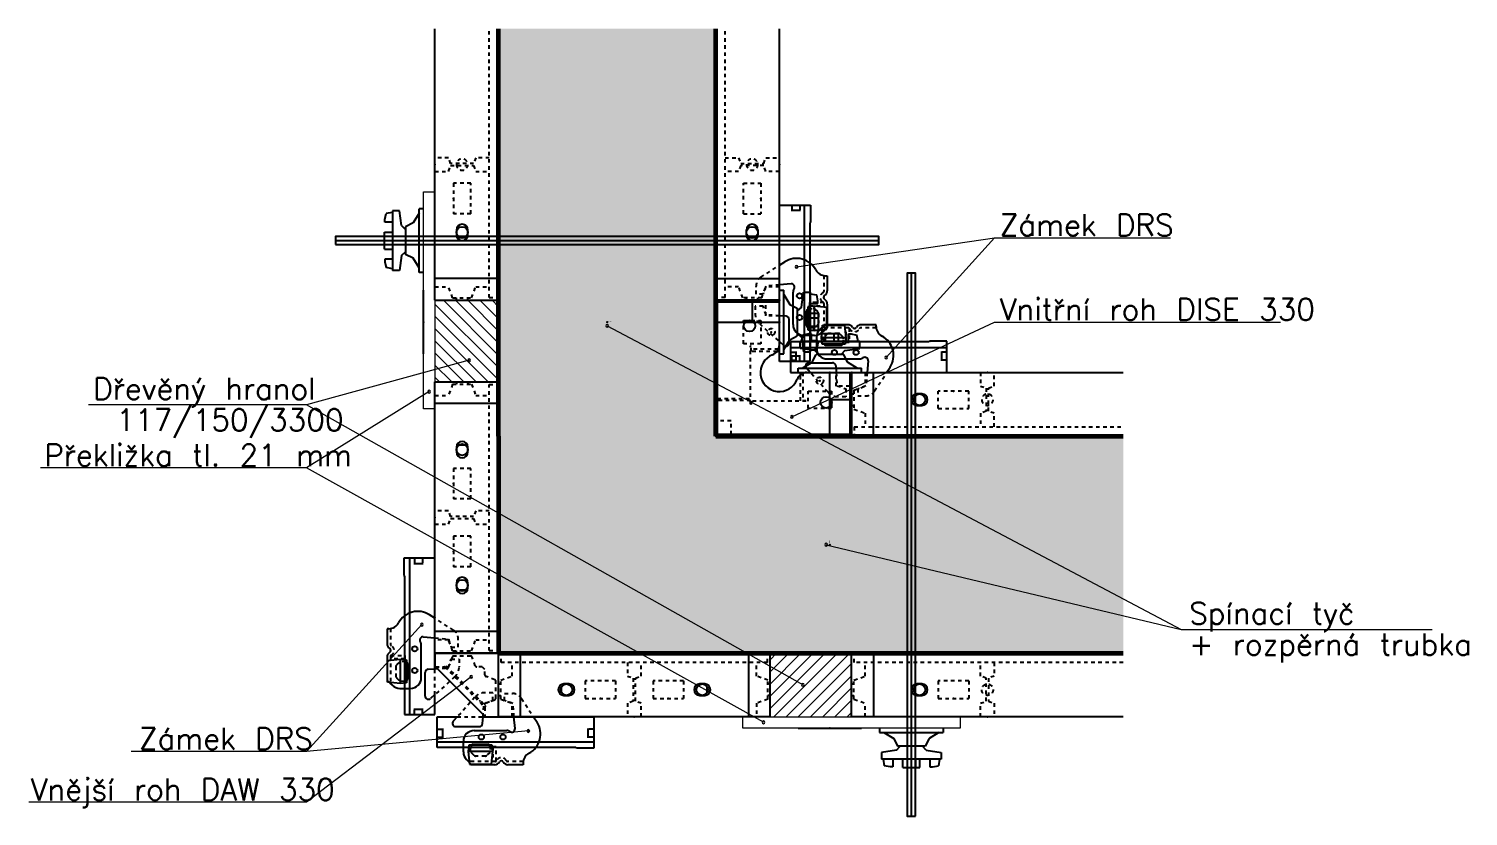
# Model space of a CAD drawing. Header units: millimetres. Extents: x -3518363 to 3223740, y -1530229 to 774657.
# Drawn here: x 2257245 to 2269394, y 34099 to 40747 of the extents above; entities that cross this region are included whole.
import ezdxf

# ---------------------------------------------------------------- set-up
doc = ezdxf.new("R2010")
doc.units = ezdxf.units.MM
doc.header["$LTSCALE"] = 15
doc.header["$MEASUREMENT"] = 0
doc.linetypes.add('104', pattern=[4, 2, -2])
doc.layers.get('0').update_dxf_attribs({"linetype": 'CONTINUOUS'})
for name, color, linetype, lineweight in [('Bloky', 7, 'CONTINUOUS', 15), ('Hatch', 7, 'CONTINUOUS', 15), ('texty', 255, 'CONTINUOUS', 15), ('Velmi tlustá', 10, 'CONTINUOUS', 60)]:
    doc.layers.add(name, color=color, linetype=linetype, lineweight=lineweight)
doc.layers.add('PERI_HELPLINE', color=140, linetype='CONTINUOUS', plot=False)
doc.layers.add('PERI_HIDDEN', color=30, linetype='104', plot=False)
doc.styles.add('PERI-Blocktxt', font='arial.ttf')
doc.styles.add('PERI-txt-arial', font='arial.ttf')
doc.styles.get("Standard").update_dxf_attribs({"font": 'txt.shx'})

msp = doc.modelspace()

# ---------------------------------------------------------------- hatches: boundary and pattern name
at = {"layer": 'Bloky', "true_color": 0x939598}
h = msp.add_hatch(dxfattribs=at)
h.set_pattern_fill('ANSI31', color=252, scale=22.924176, angle=-90)
h.set_pattern_definition([(315, (1296292.04, 2463518.69), (51.4662421, 51.4662421), [])])
h.paths.add_polyline_path([(2261209.718, 38454.726), (2260673.292, 38454.726), (2260673.292, 37767.001), (2261209.718, 37767.001)])
h = msp.add_hatch(dxfattribs=at)
h.set_pattern_fill('ANSI31', color=252, scale=22.924176)
h.set_pattern_definition([(45, (-161561.83, -929443.095), (-51.4662421, 51.4662421), [])])
h.paths.add_polyline_path([(2263502.136, 35474.583), (2263502.136, 34938.158), (2264189.861, 34938.158), (2264189.861, 35474.583)])
at = {"layer": 'Hatch', "true_color": 0x939598}
h = msp.add_hatch(color=252, dxfattribs=at)
h.dxf.hatch_style = 1
h.paths.add_polyline_path([(2263043.652, 40747.144), (2261209.718, 40747.144), (2261209.718, 37308.518), (2261209.718, 35474.583), (2263043.652, 35474.583), (2266482.279, 35474.583), (2266482.279, 37308.518), (2263043.652, 37308.518)])
h.paths.add_polyline_path([(2261215.39, 38453.571), (2261215.39, 38468.683), (2261208.513, 38468.683), (2261208.513, 38453.571)], flags=24)
h.paths.add_polyline_path([(2261218.52, 38452.947), (2261218.52, 38495.47), (2261207.845, 38495.47), (2261207.845, 38452.947)], flags=9)
h.paths.add_polyline_path([(2264188.705, 37302.846), (2264203.817, 37302.846), (2264203.817, 37309.723), (2264188.705, 37309.723)], flags=8)
h.paths.add_polyline_path([(2264188.082, 37299.716), (2264230.605, 37299.716), (2264230.605, 37310.39), (2264188.082, 37310.39)], flags=24)
h.paths.add_polyline_path([(2263044.798, 38453.571), (2263044.798, 38468.683), (2263037.921, 38468.683), (2263037.921, 38453.571)], flags=24)
h.paths.add_polyline_path([(2263045.549, 38452.947), (2263045.549, 38495.47), (2263034.874, 38495.47), (2263034.874, 38452.947)], flags=25)

# ---------------------------------------------------------------- linework, layer by layer
at = {"color": 0, "linetype": 'ByBlock'}
for p, q in [((2260673.292, 38454.726), (2260673.292, 40747.144)), ((2261209.718, 38454.726), (2261209.718, 40747.144)), ((2263043.652, 38454.726), (2263043.652, 40747.144)), ((2263580.078, 38454.726), (2263580.078, 40747.144)), ((2263580.078, 38585.139), (2263580.078, 39258.229)), ((2263580.078, 39258.229), (2263844.261, 39258.229)), ((2263685.529, 39253.431), (2263685.529, 39217.673)), ((2263752.009, 39253.431), (2263752.009, 39217.673)), ((2263791.535, 37937.796), (2263791.535, 39258.229)), ((2263844.261, 39258.229), (2263844.261, 39111.514)), ((2260251.488, 39137.867), (2260260.275, 39187.701)), ((2260251.488, 39114.943), (2260251.488, 39137.867)), ((2260315.675, 39197.47), (2260260.275, 39187.701)), ((2260315.675, 39211.224), (2260315.675, 38706.892)), ((2260373.602, 39211.224), (2260315.675, 39211.224)), ((2260391.345, 39084.977), (2260373.602, 39211.224)), ((2260540.332, 39190.592), (2260489.899, 39108.216)), ((2260577.011, 39227.271), (2260540.332, 39227.271)), ((2260540.332, 38690.845), (2260540.332, 39227.271)), ((2263757.159, 39212.381), (2263678.95, 39212.381)), ((2260246.903, 39030.402), (2260315.675, 39030.402)), ((2260246.903, 38887.715), (2260246.903, 39030.402)), ((2260315.675, 39114.943), (2260251.488, 39114.943)), ((2260391.345, 39084.977), (2260425.788, 39053.312)), ((2260489.899, 39108.216), (2260425.788, 39075.59)), ((2260425.788, 39075.59), (2260425.788, 38842.526)), ((2260854.393, 39048.462), (2260854.393, 39007.199)), ((2260950.675, 39007.199), (2260950.675, 39048.462)), ((2263302.695, 39007.199), (2263302.695, 39048.462)), ((2263398.977, 39048.462), (2263398.977, 39007.199)), ((2263844.261, 39111.514), (2263838.496, 39108.186)), ((2263838.496, 39108.186), (2263838.496, 37937.796)), ((2260315.675, 38994.73), (2260246.903, 38994.73)), ((2260315.675, 38923.386), (2260246.903, 38923.386)), ((2260246.903, 38887.715), (2260315.675, 38887.715)), ((2260251.488, 38803.174), (2260251.488, 38780.25)), ((2260315.675, 38803.174), (2260251.488, 38803.174)), ((2260251.488, 38780.25), (2260260.275, 38730.415)), ((2260391.345, 38833.14), (2260373.602, 38706.892)), ((2260391.345, 38833.14), (2260425.788, 38864.805)), ((2260489.899, 38809.9), (2260425.788, 38842.526)), ((2260540.332, 38727.524), (2260489.899, 38809.9)), ((2263580.078, 38750.255), (2263625.167, 38779.537)), ((2260315.675, 38720.647), (2260260.275, 38730.415)), ((2260373.602, 38706.892), (2260315.675, 38706.892)), ((2260577.011, 38690.845), (2260540.332, 38690.845)), ((2263968.349, 38662.409), (2263984.094, 38662.409)), ((2263984.094, 38662.409), (2263984.094, 38534.604)), ((2260577.011, 38003.12), (2260577.011, 38539.546)), ((2263679.097, 38593.802), (2263580.078, 38585.139)), ((2263580.078, 38324.313), (2263580.078, 38585.139)), ((2263580.078, 38539.546), (2263616.757, 38539.546)), ((2263580.078, 38003.12), (2263580.078, 38539.546)), ((2263616.757, 38003.12), (2263616.757, 38539.546)), ((2263695.249, 38249.774), (2263695.249, 38523.634)), ((2263765.743, 38397.251), (2263783.486, 38523.499)), ((2263783.486, 38523.499), (2263841.414, 38523.499)), ((2263841.414, 38523.499), (2263841.414, 38019.167)), ((2260673.292, 38454.726), (2261209.718, 38454.726)), ((2263580.078, 38454.726), (2263043.652, 38454.726)), ((2263580.078, 38454.726), (2263043.652, 38454.726)), ((2263043.652, 38454.726), (2263043.652, 37308.518)), ((2263057.407, 38440.972), (2263580.078, 38440.972)), ((2263057.407, 37322.272), (2263057.407, 38438.679)), ((2263580.078, 38023.752), (2263580.078, 38454.726)), ((2263616.757, 38502.867), (2263667.19, 38420.491)), ((2263667.19, 38420.491), (2263731.301, 38387.865)), ((2263765.743, 38397.251), (2263731.301, 38365.586)), ((2263874.062, 38405.641), (2263819.044, 38399.858)), ((2263819.044, 38399.858), (2263819.044, 38205.133)), ((2263841.414, 38509.744), (2263896.814, 38499.976)), ((2263841.414, 38427.217), (2263905.601, 38427.217)), ((2263979.513, 38394.557), (2263874.062, 38405.641)), ((2263874.062, 38402.499), (2263874.062, 38204.185)), ((2263905.601, 38450.141), (2263896.814, 38499.976)), ((2263905.601, 38427.217), (2263905.601, 38450.141)), ((2263979.513, 38210.433), (2263979.513, 38394.557)), ((2263984.094, 38423.427), (2263984.094, 38221.113)), ((2263313.233, 38285.087), (2263342.591, 38285.087)), ((2263637.015, 38320.332), (2263580.078, 38324.313)), ((2263662.605, 38093.681), (2263662.605, 38292.89)), ((2263731.301, 38387.865), (2263731.301, 38154.801)), ((2263809.87, 38240.939), (2263809.87, 38364.059)), ((2263910.186, 38342.676), (2263841.414, 38342.676)), ((2263841.414, 38307.005), (2263910.186, 38307.005)), ((2263910.186, 38199.989), (2263910.186, 38342.676)), ((2263667.19, 38122.175), (2263731.301, 38154.801)), ((2263765.743, 38145.415), (2263731.301, 38177.079)), ((2263768.056, 38106.279), (2263777.825, 38161.679)), ((2263827.659, 38170.467), (2263777.825, 38161.679)), ((2263876.35, 38158.077), (2263786.946, 38158.077)), ((2263819.044, 38205.133), (2263874.062, 38199.35)), ((2263850.583, 38170.467), (2263827.659, 38170.467)), ((2263841.414, 38235.661), (2263910.186, 38235.661)), ((2263910.186, 38199.989), (2263841.414, 38199.989)), ((2263850.583, 38106.279), (2263850.583, 38170.467)), ((2263874.062, 38199.35), (2263979.513, 38210.433)), ((2263941.841, 38227.827), (2263920.069, 38206.055)), ((2263934.485, 38138.928), (2263945.568, 38244.379)), ((2263935.124, 38175.051), (2264077.811, 38175.051)), ((2263935.124, 38175.051), (2263935.124, 38106.279)), ((2263962.962, 38206.706), (2263941.189, 38184.934)), ((2263945.568, 38244.379), (2264129.692, 38244.379)), ((2264158.562, 38248.959), (2263956.248, 38248.959)), ((2263970.796, 38106.279), (2263970.796, 38175.051)), ((2264042.139, 38106.279), (2264042.139, 38175.051)), ((2264077.811, 38175.051), (2264077.811, 38106.279)), ((2264129.692, 38244.379), (2264140.776, 38138.928)), ((2264162.352, 38170.467), (2264185.276, 38170.467)), ((2264162.352, 38106.279), (2264162.352, 38170.467)), ((2264185.276, 38170.467), (2264235.11, 38161.679)), ((2264244.879, 38106.279), (2264235.11, 38161.679)), ((2264397.544, 38248.959), (2264269.738, 38248.959)), ((2264397.544, 38233.215), (2264397.544, 38248.959)), ((2263580.078, 38042.091), (2263571.945, 38042.091)), ((2263580.078, 37937.796), (2263580.078, 38106.202)), ((2263580.078, 38106.202), (2263616.689, 38073.238)), ((2263616.757, 38039.799), (2263667.19, 38122.175)), ((2264843.321, 38103.362), (2263672.931, 38103.362)), ((2263672.931, 38103.362), (2263672.931, 37844.943)), ((2263672.931, 38056.4), (2264993.364, 38056.4)), ((2264258.634, 38106.279), (2263754.302, 38106.279)), ((2263754.302, 38048.352), (2263754.302, 38106.279)), ((2263880.549, 38030.609), (2263754.302, 38048.352)), ((2263765.743, 38145.415), (2263783.486, 38019.167)), ((2263841.414, 38115.449), (2263905.601, 38115.449)), ((2263841.414, 38032.921), (2263896.814, 38042.69)), ((2263880.549, 38030.609), (2263912.214, 37996.166)), ((2263893.212, 38141.215), (2263893.212, 38051.811)), ((2263905.601, 38092.524), (2263896.814, 38042.69)), ((2263905.601, 38115.449), (2263905.601, 38092.524)), ((2263940.267, 38083.91), (2263934.485, 38138.928)), ((2264137.634, 38138.928), (2263939.319, 38138.928)), ((2264134.993, 38083.91), (2263940.267, 38083.91)), ((2263976.074, 38074.735), (2264099.194, 38074.735)), ((2264132.386, 38030.609), (2264100.721, 37996.166)), ((2264132.386, 38030.609), (2264258.634, 38048.352)), ((2264140.776, 38138.928), (2264134.993, 38083.91)), ((2264258.634, 38048.352), (2264258.634, 38106.279)), ((2264846.649, 38109.126), (2264843.321, 38103.362)), ((2264993.364, 38109.126), (2264846.649, 38109.126)), ((2264993.364, 37844.943), (2264993.364, 38109.126)), ((2263580.078, 38023.752), (2263560.919, 38023.752)), ((2263580.078, 38003.12), (2263616.757, 38003.12)), ((2263838.496, 37937.796), (2263580.078, 37937.796)), ((2263677.729, 38016.875), (2263713.487, 38016.875)), ((2263677.729, 37950.394), (2263713.487, 37950.394)), ((2263757.159, 37983.645), (2263678.95, 37983.645)), ((2263685.529, 37942.594), (2263685.529, 37978.353)), ((2263718.779, 38022.024), (2263718.779, 37943.815)), ((2263752.009, 37942.594), (2263752.009, 37978.353)), ((2263774.933, 37881.622), (2263857.31, 37932.055)), ((2263783.486, 38019.167), (2263841.414, 38019.167)), ((2263828.816, 37927.47), (2264028.024, 37927.47)), ((2263857.31, 37932.055), (2263889.935, 37996.166)), ((2264123, 37996.166), (2263889.935, 37996.166)), ((2263984.908, 37960.114), (2264258.768, 37960.114)), ((2264155.626, 37932.055), (2264123, 37996.166)), ((2264238.002, 37881.622), (2264155.626, 37932.055)), ((2264328.937, 37943.962), (2264320.274, 37844.943)), ((2264947.515, 38022.024), (2264947.515, 37943.815)), ((2264988.566, 38016.875), (2264952.807, 38016.875)), ((2264988.566, 37950.394), (2264952.807, 37950.394)), ((2263672.931, 37844.943), (2263841.337, 37844.943)), ((2263738.255, 37881.622), (2264274.68, 37881.622)), ((2263738.255, 37844.943), (2263738.255, 37881.622)), ((2263738.255, 37844.943), (2264274.68, 37844.943)), ((2263758.887, 37844.943), (2264189.861, 37844.943)), ((2263758.887, 37825.784), (2263758.887, 37844.943)), ((2263841.337, 37844.943), (2263808.372, 37881.554)), ((2264055.466, 37901.88), (2264059.448, 37844.943)), ((2264059.448, 37844.943), (2264320.274, 37844.943)), ((2264176.107, 37844.943), (2264176.107, 37322.272)), ((2264189.861, 37844.943), (2266482.279, 37844.943)), ((2264189.861, 37844.943), (2264189.861, 37308.518)), ((2264189.861, 37308.518), (2264189.861, 37844.943)), ((2264274.68, 37844.943), (2264274.68, 37881.622)), ((2264320.274, 37844.943), (2264993.364, 37844.943)), ((2264485.39, 37844.943), (2264514.671, 37890.033)), ((2260673.292, 35474.583), (2260673.292, 37767.001)), ((2260673.292, 37767.001), (2261209.718, 37767.001)), ((2261209.718, 35474.583), (2261209.718, 37767.001)), ((2264783.597, 37663.842), (2264742.334, 37663.842)), ((2264020.222, 37607.456), (2264020.222, 37578.099)), ((2264742.334, 37567.561), (2264783.597, 37567.561)), ((2263043.652, 37308.518), (2264189.861, 37308.518)), ((2264176.107, 37322.272), (2263057.407, 37322.272)), ((2264189.861, 37308.518), (2266482.279, 37308.518)), ((2260854.393, 37214.528), (2260854.393, 37173.265)), ((2260876.155, 37234.166), (2260928.914, 37234.166)), ((2260950.675, 37173.265), (2260950.675, 37214.528)), ((2260673.292, 36278.086), (2260409.11, 36278.086)), ((2260409.11, 36278.086), (2260409.11, 36131.371)), ((2260461.835, 34957.654), (2260461.835, 36278.086)), ((2260496.212, 36232.238), (2260574.42, 36232.238)), ((2260501.361, 36273.288), (2260501.361, 36237.53)), ((2260567.841, 36273.288), (2260567.841, 36237.53)), ((2260673.292, 35604.997), (2260673.292, 36278.086)), ((2260409.11, 36131.371), (2260414.874, 36128.043)), ((2260414.874, 36128.043), (2260414.874, 34957.654)), ((2260854.393, 36068.32), (2260854.393, 36027.056)), ((2260928.914, 36007.418), (2260876.155, 36007.418)), ((2260950.675, 36027.056), (2260950.675, 36068.32)), ((2260673.292, 35770.113), (2260628.203, 35799.394)), ((2260285.021, 35682.266), (2260269.277, 35682.266)), ((2260269.277, 35682.266), (2260269.277, 35554.461)), ((2260574.273, 35613.66), (2260673.292, 35604.997)), ((2260673.292, 35344.17), (2260673.292, 35604.997)), ((2260558.121, 35269.631), (2260558.121, 35543.491)), ((2260269.277, 35443.284), (2260269.277, 35240.97)), ((2260273.857, 35414.415), (2260379.308, 35425.498)), ((2260273.857, 35230.291), (2260273.857, 35414.415)), ((2260379.308, 35425.498), (2260434.326, 35419.715)), ((2260379.308, 35422.357), (2260379.308, 35224.042)), ((2260434.326, 35419.715), (2260434.326, 35224.99)), ((2260443.501, 35260.796), (2260443.501, 35383.917)), ((2261209.718, 35474.583), (2260673.292, 35474.583)), ((2260673.292, 35474.583), (2260673.292, 35364.547)), ((2260673.292, 35474.583), (2261209.718, 35474.583)), ((2260677.877, 35359.963), (2261095.097, 34942.743)), ((2261209.718, 34938.158), (2261209.718, 35474.583)), ((2263502.136, 35474.583), (2261209.718, 35474.583)), ((2261209.718, 34938.158), (2261209.718, 35474.583)), ((2263502.136, 34938.158), (2263502.136, 35474.583)), ((2266482.279, 35474.583), (2264189.861, 35474.583)), ((2264189.861, 34938.158), (2264189.861, 35474.583)), ((2260590.765, 35113.538), (2260590.765, 35312.747)), ((2260616.356, 35340.189), (2260673.292, 35344.17)), ((2260379.308, 35219.207), (2260273.857, 35230.291)), ((2260290.409, 35226.564), (2260312.181, 35204.791)), ((2260377.02, 35177.934), (2260466.425, 35177.934)), ((2260434.326, 35224.99), (2260379.308, 35219.207)), ((2260673.292, 35126.059), (2260636.682, 35093.095)), ((2260673.292, 34957.654), (2260673.292, 35126.059)), ((2261742.553, 35141.02), (2261742.553, 35193.779)), ((2261803.454, 35215.54), (2261762.191, 35215.54)), ((2261762.191, 35119.259), (2261803.454, 35119.259)), ((2262949.663, 35215.54), (2262908.4, 35215.54)), ((2262908.4, 35119.259), (2262949.663, 35119.259)), ((2262969.301, 35193.779), (2262969.301, 35141.02)), ((2264783.597, 35215.54), (2264742.334, 35215.54)), ((2264742.334, 35119.259), (2264783.597, 35119.259)), ((2260496.212, 35003.502), (2260574.42, 35003.502)), ((2260501.361, 34962.451), (2260501.361, 34998.21)), ((2260567.841, 34962.451), (2260567.841, 34998.21)), ((2260414.874, 34957.654), (2260673.292, 34957.654)), ((2260692.788, 34679.739), (2260692.788, 34938.158)), ((2260692.788, 34938.158), (2260861.194, 34938.158)), ((2260861.194, 34938.158), (2260828.23, 34901.547)), ((2261075.324, 34881.221), (2261079.305, 34938.158)), ((2261079.305, 34938.158), (2261340.131, 34938.158)), ((2261099.682, 34938.158), (2261209.718, 34938.158)), ((2263502.136, 34938.158), (2261209.718, 34938.158)), ((2261340.131, 34938.158), (2262013.221, 34938.158)), ((2261348.794, 34839.139), (2261340.131, 34938.158)), ((2261505.247, 34938.158), (2261534.529, 34893.069)), ((2262013.221, 34938.158), (2262013.221, 34673.975)), ((2266482.279, 34938.158), (2264189.861, 34938.158)), ((2260697.586, 34832.707), (2260733.345, 34832.707)), ((2260697.586, 34766.226), (2260733.345, 34766.226)), ((2260738.637, 34761.077), (2260738.637, 34839.286)), ((2260848.673, 34855.631), (2261047.882, 34855.631)), ((2261004.766, 34822.987), (2261278.626, 34822.987)), ((2261967.372, 34761.077), (2261967.372, 34839.286)), ((2262008.423, 34832.707), (2261972.665, 34832.707)), ((2262008.423, 34766.226), (2261972.665, 34766.226)), ((2263738.255, 34841.876), (2264274.68, 34841.876)), ((2264425.98, 34841.876), (2264425.98, 34805.198)), ((2264425.98, 34805.198), (2264962.406, 34805.198)), ((2264462.659, 34805.198), (2264545.035, 34754.764)), ((2264545.035, 34754.764), (2264577.661, 34690.654)), ((2264843.351, 34754.764), (2264810.725, 34690.654)), ((2264925.727, 34805.198), (2264843.351, 34754.764)), ((2264962.406, 34841.876), (2264962.406, 34805.198)), ((2260692.788, 34726.701), (2262013.221, 34726.701)), ((2261863.178, 34679.739), (2260692.788, 34679.739)), ((2260913.069, 34641.886), (2260913.069, 34731.29)), ((2260960.125, 34699.192), (2260954.342, 34644.174)), ((2260954.342, 34644.174), (2260965.425, 34538.722)), ((2261157.491, 34644.174), (2260959.177, 34644.174)), ((2261154.85, 34699.192), (2260960.125, 34699.192)), ((2260995.931, 34708.366), (2261119.051, 34708.366)), ((2261149.549, 34538.722), (2261160.633, 34644.174)), ((2261160.633, 34644.174), (2261154.85, 34699.192)), ((2261866.506, 34673.975), (2261863.178, 34679.739)), ((2262013.221, 34673.975), (2261866.506, 34673.975)), ((2264568.275, 34656.211), (2264442.027, 34638.468)), ((2264442.027, 34638.468), (2264442.027, 34580.541)), ((2264568.275, 34656.211), (2264599.939, 34690.654)), ((2264810.725, 34690.654), (2264577.661, 34690.654)), ((2264820.111, 34656.211), (2264788.446, 34690.654)), ((2264820.111, 34656.211), (2264946.359, 34638.468)), ((2264946.359, 34638.468), (2264946.359, 34580.541)), ((2260961.698, 34555.274), (2260939.926, 34577.046)), ((2260965.425, 34538.722), (2261149.549, 34538.722)), ((2261178.419, 34534.142), (2260976.105, 34534.142)), ((2261417.401, 34534.142), (2261289.595, 34534.142)), ((2261417.401, 34549.886), (2261417.401, 34534.142)), ((2264946.359, 34580.541), (2264442.027, 34580.541)), ((2264455.781, 34580.541), (2264465.55, 34525.14)), ((2264515.384, 34516.353), (2264465.55, 34525.14)), ((2264538.308, 34516.353), (2264515.384, 34516.353)), ((2264538.308, 34580.541), (2264538.308, 34516.353)), ((2264622.849, 34511.768), (2264622.849, 34580.541)), ((2264622.849, 34511.768), (2264765.536, 34511.768)), ((2264658.521, 34580.541), (2264658.521, 34511.768)), ((2264729.865, 34580.541), (2264729.865, 34511.768)), ((2264765.536, 34511.768), (2264765.536, 34580.541)), ((2264850.077, 34580.541), (2264850.077, 34516.353)), ((2264850.077, 34516.353), (2264873.001, 34516.353)), ((2264873.001, 34516.353), (2264922.836, 34525.14)), ((2264932.604, 34580.541), (2264922.836, 34525.14))]:
    msp.add_line(p, q, dxfattribs=at)
for points in [[(2259834.268, 38924.672), (2264419.103, 38924.672), (2264419.103, 38993.444), (2259834.268, 38993.444)], [(2264728.579, 34099.133), (2264728.579, 38683.968), (2264659.807, 38683.968), (2264659.807, 34099.133)]]:
    msp.add_lwpolyline(points, close=True, dxfattribs=at)
for centre, radius in [((2260902.534, 39027.831), 48.141), ((2263350.836, 39027.831), 48.141), ((2263750.267, 38492.77), 21.778), ((2263327.912, 38239.239), 48.141), ((2263750.267, 38309.377), 21.778), ((2264044.511, 38015.132), 21.778), ((2264227.905, 38015.132), 21.778), ((2264762.965, 37615.701), 48.141), ((2263974.374, 37592.777), 48.141), ((2260902.534, 37193.897), 48.141), ((2260902.534, 36047.688), 48.141), ((2260503.103, 35512.627), 21.778), ((2260503.103, 35329.234), 21.778), ((2261782.823, 35167.4), 48.141), ((2262929.031, 35167.4), 48.141), ((2264762.965, 35167.4), 48.141), ((2261064.368, 34767.969), 21.778), ((2261247.762, 34767.969), 21.778)]:
    msp.add_circle(centre, radius, dxfattribs=at)
for centre, radius, start, end in [((2260902.534, 39048.462), 48.141, 0, 180), ((2260902.534, 39007.199), 48.141, 180, 0), ((2263350.836, 39048.462), 48.141, 0, 180), ((2263350.836, 39007.199), 48.141, 180, 0), ((2263725.05, 38625.73), 183.393, 27.8181393, 123), ((2263968.349, 38754.106), 91.697, 207.8181393, 270), ((2263681.494, 38566.398), 27.509, 324.3409123, 95), ((2263741.097, 38523.634), 45.848, 144.3409123, 180), ((2263938.245, 38534.604), 45.848, 300, 360), ((2263970.339, 38479.015), 18.339, 120, 240), ((2263938.245, 38423.427), 45.848, 0, 60), ((2263635.096, 38292.89), 27.509, 0, 86), ((2263828.209, 38364.059), 18.339, 119.9832206, 180), ((2263786.946, 38249.774), 91.697, 180, 270), ((2263828.209, 38240.939), 18.339, 180, 240), ((2263876.35, 38249.774), 91.697, 270, 315), ((2263984.908, 38141.215), 91.697, 135, 180), ((2263893.212, 38276.456), 68.773, 315, 317.695679), ((2263893.212, 38276.456), 68.773, 332.1971478, 336.4323458), ((2264011.591, 38158.077), 68.773, 132.304321, 135), ((2264011.591, 38158.077), 68.773, 113.5676543, 117.8028522), ((2264158.562, 38203.111), 45.848, 30, 90), ((2264214.15, 38235.204), 18.339, 210, 330), ((2264269.738, 38203.111), 45.848, 90, 150), ((2264489.24, 38233.215), 91.697, 180, 242.1818607), ((2264360.865, 37989.916), 183.393, 327, 62.1818607), ((2263488.381, 38079.846), 91.697, 291.3236863, 0), ((2263635.096, 38093.681), 27.509, 228, 0), ((2263984.908, 38051.811), 91.697, 180, 270), ((2263976.074, 38093.075), 18.339, 210, 270), ((2264099.194, 38093.075), 18.339, 270, 330.0167794), ((2263580.078, 37844.943), 160.469, 111.3236863, 338.6763137), ((2263828.816, 37899.961), 27.509, 90, 222), ((2264028.024, 37899.961), 27.509, 4, 90), ((2264258.768, 38005.963), 45.848, 270, 305.6590877), ((2264301.533, 37946.36), 27.509, 355, 125.6590877), ((2263814.981, 37753.247), 91.697, 90, 158.6763137), ((2264742.334, 37615.701), 48.141, 90, 270), ((2264783.597, 37615.701), 48.141, 270, 90), ((2260902.534, 37214.528), 48.141, 0, 180), ((2260902.534, 37173.265), 48.141, 180, 0), ((2260902.534, 36068.32), 48.141, 0, 180), ((2260902.534, 36027.056), 48.141, 180, 0), ((2260285.021, 35773.963), 91.697, 270, 332.1818607), ((2260528.32, 35645.587), 183.393, 57, 152.1818607), ((2260571.876, 35586.255), 27.509, 85, 215.6590877), ((2260315.125, 35554.461), 45.848, 180, 240), ((2260315.125, 35443.284), 45.848, 120, 180), ((2260283.031, 35498.873), 18.339, 300, 60), ((2260512.273, 35543.491), 45.848, 360, 35.6590877), ((2260425.161, 35383.917), 18.339, 360, 60.0167794), ((2260677.877, 35364.547), 4.585, 180, 270), ((2260241.779, 35177.934), 68.773, 62.1971478, 66.4323457), ((2260425.161, 35260.796), 18.339, 300, 0), ((2260466.425, 35269.631), 91.697, 270, 0), ((2260618.274, 35312.747), 27.509, 94, 180), ((2260241.779, 35177.934), 68.773, 45, 47.695679), ((2260377.02, 35269.631), 91.697, 225, 270), ((2260618.274, 35113.538), 27.509, 180, 312), ((2261762.191, 35167.4), 48.141, 90, 270), ((2261803.454, 35167.4), 48.141, 270, 90), ((2262908.4, 35167.4), 48.141, 90, 270), ((2262949.663, 35167.4), 48.141, 270, 90), ((2264742.334, 35167.4), 48.141, 90, 270), ((2264783.597, 35167.4), 48.141, 270, 90), ((2260848.673, 34883.14), 27.509, 138, 270), ((2261047.882, 34883.14), 27.509, 270, 356), ((2261099.682, 34942.743), 4.585, 180, 270), ((2261380.722, 34793.185), 183.393, 297.8181393, 33), ((2261004.766, 34731.29), 91.697, 90, 180), ((2261278.626, 34777.138), 45.848, 54.3409123, 90), ((2261321.39, 34836.741), 27.509, 234.3409123, 5), ((2261004.766, 34641.886), 91.697, 180, 225), ((2260995.931, 34690.027), 18.339, 90, 150), ((2261119.051, 34690.027), 18.339, 29.9832206, 90), ((2261509.097, 34549.886), 91.697, 117.8181393, 180), ((2260913.069, 34506.645), 68.773, 42.304321, 45), ((2260913.069, 34506.645), 68.773, 23.5676543, 27.8028522), ((2261178.419, 34579.99), 45.848, 270, 330), ((2261234.007, 34547.897), 18.339, 30, 150), ((2261289.595, 34579.99), 45.848, 210, 270)]:
    msp.add_arc(centre, radius, start, end, dxfattribs=at)
at = {"layer": 'Bloky'}
for p, q in [((2260577.011, 39371.693), (2260673.292, 39371.693)), ((2260577.011, 37537.759), (2260577.011, 39371.693)), ((2260673.292, 38683.968), (2260673.292, 37537.759)), ((2261209.718, 38454.726), (2260673.292, 38454.726)), ((2260673.292, 38454.726), (2260673.292, 37767.001)), ((2261209.718, 37767.001), (2261209.718, 38454.726)), ((2260673.292, 37767.001), (2261209.718, 37767.001)), ((2260673.292, 37537.759), (2260577.011, 37537.759)), ((2263502.136, 35474.583), (2263502.136, 34938.158)), ((2264189.861, 35474.583), (2263502.136, 35474.583)), ((2264189.861, 34938.158), (2264189.861, 35474.583)), ((2263272.894, 34841.876), (2263272.894, 34938.158)), ((2263272.894, 34938.158), (2264419.103, 34938.158)), ((2263502.136, 34938.158), (2264189.861, 34938.158)), ((2265106.828, 34938.158), (2265106.828, 34841.876)), ((2265106.828, 34841.876), (2263272.894, 34841.876))]:
    msp.add_line(p, q, dxfattribs=at)
at = {"layer": 'PERI_HELPLINE'}
for p, q in [((2259834.268, 38959.058), (2264419.103, 38959.058)), ((2261209.718, 38638.12), (2260673.292, 38638.12)), ((2263043.652, 38638.12), (2263580.078, 38638.12)), ((2264694.193, 34099.133), (2264694.193, 38683.968)), ((2263350.836, 38454.726), (2263350.836, 38271.333)), ((2263043.652, 38271.333), (2263580.078, 38271.333)), ((2264006.468, 37308.518), (2264006.468, 37844.943)), ((2264373.254, 37308.518), (2264373.254, 37844.943)), ((2261209.718, 37583.786), (2260673.292, 37583.786)), ((2264189.861, 37615.701), (2264006.468, 37615.701)), ((2261209.718, 35658.155), (2260673.292, 35658.155)), ((2261392.933, 35474.583), (2261392.933, 34938.158)), ((2263318.564, 35474.583), (2263318.564, 34938.158)), ((2264373.254, 35474.583), (2264373.254, 34938.158))]:
    msp.add_line(p, q, dxfattribs=at)
for p in [(2260673.292, 39600.935), (2263580.078, 39600.935), (2260829.177, 39314.383), (2263424.194, 39314.383), (2261209.718, 38454.726), (2263043.652, 38454.726), (2263580.078, 38455.987), (2260577.011, 38271.333), (2262126.685, 38271.333), (2263580.078, 38271.333), (2263511.305, 38186.513), (2264006.468, 37844.943), (2264191.122, 37844.943), (2265336.07, 37844.943), (2261209.718, 37767.001), (2263921.648, 37776.171), (2265049.518, 37689.059), (2263043.652, 37308.518), (2264189.861, 37308.518), (2260829.177, 36907.344), (2260673.292, 36620.792), (2260829.177, 36334.24), (2264006.468, 36391.551), (2260673.292, 35475.844), (2261209.718, 35474.583), (2261209.718, 35474.583), (2261209.718, 35474.583), (2263502.136, 35474.583), (2262069.375, 35094.042), (2262642.479, 35094.042), (2265049.518, 35094.042), (2261210.979, 34938.158), (2262355.927, 34938.158), (2265336.07, 34938.158), (2264006.468, 34841.876)]:
    msp.add_point(p, dxfattribs=at)
at = {"layer": 'PERI_HIDDEN'}
for p, q in [((2261131.776, 38477.651), (2261131.776, 40747.144)), ((2263121.594, 38477.651), (2263121.594, 40747.144)), ((2260787.913, 39658.246), (2260673.292, 39658.246)), ((2260805.435, 39610.105), (2260787.913, 39658.246)), ((2260999.633, 39610.105), (2260805.435, 39610.105)), ((2261017.155, 39658.246), (2260999.633, 39610.105)), ((2261131.776, 39658.246), (2261017.155, 39658.246)), ((2263121.594, 39658.246), (2263236.215, 39658.246)), ((2263236.215, 39658.246), (2263253.737, 39610.105)), ((2263253.737, 39610.105), (2263447.935, 39610.105)), ((2263447.935, 39610.105), (2263465.457, 39658.246)), ((2263465.457, 39658.246), (2263580.078, 39658.246)), ((2260673.292, 39543.625), (2260787.913, 39543.625)), ((2260787.913, 39543.625), (2260805.435, 39591.765)), ((2260805.435, 39591.765), (2260999.633, 39591.765)), ((2260999.633, 39591.765), (2261017.155, 39543.625)), ((2261017.155, 39543.625), (2261131.776, 39543.625)), ((2263236.215, 39543.625), (2263121.594, 39543.625)), ((2263253.737, 39591.765), (2263236.215, 39543.625)), ((2263447.935, 39591.765), (2263253.737, 39591.765)), ((2263465.457, 39543.625), (2263447.935, 39591.765)), ((2263580.078, 39543.625), (2263465.457, 39543.625)), ((2260975.892, 39186.008), (2260829.177, 39186.008)), ((2263277.479, 39186.008), (2263424.194, 39186.008)), ((2263956.585, 38662.409), (2263956.585, 38529.03)), ((2260673.292, 38569.347), (2260787.913, 38569.347)), ((2260822.289, 38474.9), (2260787.913, 38569.347)), ((2260982.779, 38474.9), (2261017.155, 38569.347)), ((2261017.155, 38569.347), (2261131.776, 38569.347)), ((2263236.215, 38569.347), (2263121.594, 38569.347)), ((2263270.591, 38474.9), (2263236.215, 38569.347)), ((2263431.081, 38474.9), (2263465.457, 38569.347)), ((2263580.078, 38569.347), (2263465.457, 38569.347)), ((2260822.289, 38474.9), (2260982.779, 38474.9)), ((2260854.393, 38454.726), (2260854.393, 38474.899)), ((2260950.675, 38454.726), (2260950.675, 38474.899)), ((2261131.776, 38477.651), (2261209.718, 38477.651)), ((2263121.594, 38477.651), (2263043.652, 38477.651)), ((2263431.081, 38474.9), (2263270.591, 38474.9)), ((2263302.695, 38454.726), (2263302.695, 38474.899)), ((2263302.695, 38454.726), (2263302.695, 38440.972)), ((2263398.977, 38454.726), (2263398.977, 38474.899)), ((2263398.977, 38454.726), (2263398.977, 38440.972)), ((2263465.457, 38324.059), (2263465.457, 38440.972)), ((2263956.585, 38429.001), (2263956.585, 38200.33)), ((2263057.407, 38317.181), (2263043.652, 38317.181)), ((2263277.479, 38087.94), (2263277.479, 38285.087)), ((2263277.479, 38285.087), (2263313.233, 38285.087)), ((2263342.591, 38285.087), (2263424.194, 38285.087)), ((2263424.194, 38285.087), (2263424.194, 38087.94)), ((2263580.078, 38324.059), (2263465.457, 38324.059)), ((2263580.078, 38106.202), (2263580.078, 38324.313)), ((2263826.292, 38382.298), (2263865.358, 38386.404)), ((2263880.243, 38381.133), (2263905.365, 38356.011)), ((2263910.736, 38343.044), (2263910.736, 38261.955)), ((2263057.407, 38225.485), (2263043.652, 38225.485)), ((2263865.358, 38218.594), (2263826.292, 38222.7)), ((2263905.365, 38248.987), (2263880.243, 38223.865)), ((2264164.135, 38221.45), (2263935.464, 38221.45)), ((2263984.122, 38170.23), (2263959, 38145.108)), ((2264078.178, 38175.602), (2263997.09, 38175.602)), ((2264116.268, 38145.108), (2264091.146, 38170.23)), ((2264397.544, 38221.45), (2264264.165, 38221.45)), ((2263424.194, 38087.94), (2263277.479, 38087.94)), ((2263341.667, 38069.6), (2263337.082, 38069.6)), ((2263337.082, 37579.023), (2263337.082, 38069.6)), ((2263341.667, 38023.752), (2263341.667, 38069.6)), ((2263571.945, 38042.091), (2263341.667, 38042.091)), ((2263953.729, 38130.223), (2263957.835, 38091.158)), ((2264117.433, 38091.158), (2264121.539, 38130.223)), ((2263560.919, 38023.752), (2263341.667, 38023.752)), ((2263758.887, 37606.532), (2263758.887, 37825.784)), ((2263777.226, 37844.943), (2263777.226, 37606.532)), ((2263841.337, 37844.943), (2264059.448, 37844.943)), ((2264059.193, 37730.322), (2264059.193, 37844.943)), ((2264304.482, 37844.943), (2264304.482, 37730.322)), ((2265278.759, 37844.943), (2265278.759, 37730.322)), ((2265393.38, 37730.322), (2265393.38, 37844.943)), ((2260822.289, 37746.828), (2260787.913, 37652.38)), ((2260822.289, 37746.828), (2260982.779, 37746.828)), ((2260854.393, 37767.001), (2260854.393, 37746.828)), ((2260950.675, 37767.001), (2260950.675, 37746.828)), ((2260982.779, 37746.828), (2261017.155, 37652.38)), ((2261131.776, 35497.508), (2261131.776, 37744.077)), ((2261131.776, 37744.077), (2261209.718, 37744.077)), ((2263823.074, 37689.059), (2264020.222, 37689.059)), ((2263823.074, 37542.344), (2263823.074, 37689.059)), ((2264020.222, 37689.059), (2264020.222, 37607.456)), ((2264173.814, 37730.322), (2264059.193, 37730.322)), ((2264189.861, 37663.842), (2264176.107, 37663.842)), ((2264189.861, 37663.842), (2264210.034, 37663.842)), ((2264210.034, 37695.946), (2264304.482, 37730.322)), ((2264210.034, 37695.946), (2264210.034, 37535.457)), ((2264921.142, 37542.344), (2264921.142, 37689.059)), ((2265278.759, 37730.322), (2265326.9, 37712.801)), ((2265326.9, 37712.801), (2265326.9, 37518.602)), ((2265345.239, 37712.801), (2265393.38, 37730.322)), ((2265345.239, 37518.602), (2265345.239, 37712.801)), ((2260673.292, 37652.38), (2260787.913, 37652.38)), ((2261017.155, 37652.38), (2261131.776, 37652.38)), ((2263057.407, 37627.164), (2263337.082, 37627.164)), ((2263337.082, 37608.824), (2263057.407, 37608.824)), ((2263346.251, 37579.023), (2263337.082, 37579.023)), ((2263804.735, 37601.947), (2263346.251, 37601.947)), ((2263346.251, 37579.023), (2263346.251, 37601.947)), ((2263804.735, 37606.532), (2263758.887, 37606.532)), ((2263804.735, 37601.947), (2263804.735, 37606.532)), ((2264020.222, 37542.344), (2263823.074, 37542.344)), ((2264020.222, 37578.099), (2264020.222, 37542.344)), ((2264189.861, 37567.561), (2264176.107, 37567.561)), ((2264189.861, 37567.561), (2264210.034, 37567.561)), ((2263172.028, 37436.893), (2263057.407, 37436.893)), ((2263172.028, 37322.272), (2263172.028, 37436.893)), ((2264210.034, 37535.457), (2264304.482, 37501.081)), ((2264304.482, 37501.081), (2264304.482, 37386.46)), ((2265326.9, 37518.602), (2265278.759, 37501.081)), ((2265278.759, 37501.081), (2265278.759, 37386.46)), ((2265393.38, 37501.081), (2265345.239, 37518.602)), ((2265393.38, 37386.46), (2265393.38, 37501.081)), ((2263960.619, 37308.518), (2263960.619, 37322.272)), ((2264052.316, 37308.518), (2264052.316, 37322.272)), ((2264212.785, 37386.46), (2266482.279, 37386.46)), ((2264212.785, 37386.46), (2264212.785, 37308.518)), ((2260975.892, 36778.969), (2260829.177, 36778.969)), ((2260787.913, 36678.103), (2260673.292, 36678.103)), ((2260805.435, 36629.962), (2260787.913, 36678.103)), ((2260787.913, 36563.482), (2260805.435, 36611.623)), ((2260999.633, 36629.962), (2260805.435, 36629.962)), ((2260805.435, 36611.623), (2260999.633, 36611.623)), ((2261017.155, 36678.103), (2260999.633, 36629.962)), ((2260999.633, 36611.623), (2261017.155, 36563.482)), ((2261131.776, 36678.103), (2261017.155, 36678.103)), ((2260673.292, 36563.482), (2260787.913, 36563.482)), ((2261017.155, 36563.482), (2261131.776, 36563.482)), ((2260975.892, 36205.865), (2260829.177, 36205.865)), ((2260296.786, 35682.266), (2260296.786, 35548.887)), ((2260787.913, 35589.204), (2260673.292, 35589.204)), ((2260822.289, 35494.757), (2260787.913, 35589.205)), ((2260822.289, 35494.757), (2260982.779, 35494.757)), ((2260854.393, 35474.583), (2260854.393, 35494.757)), ((2260950.675, 35474.583), (2260950.675, 35494.757)), ((2260982.779, 35494.757), (2261017.155, 35589.205)), ((2261017.155, 35589.205), (2261131.776, 35589.205)), ((2261131.776, 35497.508), (2261209.718, 35497.508)), ((2260296.786, 35448.858), (2260296.786, 35220.187)), ((2260342.634, 35362.901), (2260342.634, 35281.812)), ((2260373.127, 35400.991), (2260348.006, 35375.869)), ((2260427.078, 35402.156), (2260388.012, 35406.262)), ((2260677.877, 35359.963), (2260753.92, 35359.963)), ((2260757.162, 35358.62), (2260765.267, 35366.725)), ((2260757.162, 35358.62), (2261093.754, 35022.028)), ((2260765.267, 35366.725), (2261101.859, 35030.133)), ((2260778.282, 35359.963), (2260775.156, 35356.836)), ((2260817.994, 35442.609), (2260791.207, 35369.013)), ((2260974.149, 35451.659), (2260830.919, 35451.659)), ((2261013.861, 35369.013), (2260987.074, 35442.609)), ((2261072.173, 35359.963), (2261026.786, 35359.963)), ((2261095.097, 35337.038), (2261072.173, 35359.963)), ((2261232.642, 35396.641), (2261232.642, 35474.583)), ((2263479.212, 35396.641), (2261232.642, 35396.641)), ((2261324.339, 35282.02), (2261324.339, 35396.641)), ((2262298.617, 35396.641), (2262298.617, 35282.02)), ((2262413.237, 35282.02), (2262413.237, 35396.641)), ((2263387.515, 35282.02), (2263387.515, 35396.641)), ((2263479.212, 35396.641), (2263479.212, 35474.583)), ((2264212.785, 35396.641), (2264212.785, 35474.583)), ((2266482.279, 35396.641), (2264212.785, 35396.641)), ((2264304.482, 35282.02), (2264304.482, 35396.641)), ((2265278.759, 35282.02), (2265278.759, 35396.641)), ((2265393.38, 35396.641), (2265393.38, 35282.02)), ((2260348.006, 35268.844), (2260373.127, 35243.722)), ((2260388.012, 35238.451), (2260427.078, 35242.557)), ((2260673.292, 35126.059), (2260673.292, 35344.17)), ((2260811.99, 35320.002), (2260803.885, 35311.898)), ((2261095.097, 35291.651), (2261095.097, 35337.038)), ((2261177.744, 35251.94), (2261104.147, 35278.726)), ((2261186.794, 35095.785), (2261186.794, 35239.015)), ((2261229.891, 35247.644), (2261324.339, 35282.02)), ((2261229.891, 35087.155), (2261229.891, 35247.644)), ((2262197.75, 35240.757), (2262197.75, 35094.042)), ((2262298.617, 35282.02), (2262346.757, 35264.499)), ((2262346.757, 35264.499), (2262346.757, 35070.3)), ((2262365.097, 35264.499), (2262413.237, 35282.02)), ((2262365.097, 35070.3), (2262365.097, 35264.499)), ((2262770.855, 35240.757), (2262770.855, 35094.042)), ((2263481.962, 35247.644), (2263387.515, 35282.02)), ((2263481.962, 35087.155), (2263481.962, 35247.644)), ((2264210.034, 35247.644), (2264304.482, 35282.02)), ((2264210.034, 35087.155), (2264210.034, 35247.644)), ((2265177.893, 35240.757), (2265177.893, 35094.042)), ((2265326.9, 35264.499), (2265278.759, 35282.02)), ((2265326.9, 35070.3), (2265326.9, 35264.499)), ((2265393.38, 35282.02), (2265345.239, 35264.499)), ((2265345.239, 35264.499), (2265345.239, 35070.3)), ((2261209.718, 35215.54), (2261229.891, 35215.54)), ((2261209.718, 35119.259), (2261229.891, 35119.259)), ((2263502.136, 35215.54), (2263481.963, 35215.54)), ((2263502.136, 35119.259), (2263481.963, 35119.259)), ((2264189.861, 35215.54), (2264210.034, 35215.54)), ((2264189.861, 35119.259), (2264210.034, 35119.259)), ((2261055.137, 35076.855), (2261047.032, 35068.75)), ((2261091.971, 35040.021), (2261095.097, 35043.148)), ((2261101.859, 35030.133), (2261093.754, 35022.028)), ((2261095.097, 35018.786), (2261095.097, 34942.743)), ((2261104.147, 35056.073), (2261177.744, 35082.86)), ((2261229.891, 35087.155), (2261324.339, 35052.779)), ((2261324.339, 34938.158), (2261324.339, 35052.779)), ((2262346.757, 35070.3), (2262298.617, 35052.779)), ((2262298.617, 35052.779), (2262298.617, 34938.158)), ((2262413.237, 35052.779), (2262365.097, 35070.3)), ((2262413.237, 34938.158), (2262413.237, 35052.779)), ((2263481.962, 35087.155), (2263387.515, 35052.779)), ((2263387.515, 35052.779), (2263387.515, 34938.158)), ((2264210.034, 35087.155), (2264304.482, 35052.779)), ((2264304.482, 34938.158), (2264304.482, 35052.779)), ((2265278.759, 35052.779), (2265326.9, 35070.3)), ((2265278.759, 34938.158), (2265278.759, 35052.779)), ((2265345.239, 35070.3), (2265393.38, 35052.779)), ((2265393.38, 35052.779), (2265393.38, 34938.158)), ((2260861.194, 34938.158), (2261079.305, 34938.158)), ((2260973.586, 34652.878), (2260977.692, 34691.943)), ((2261003.979, 34612.871), (2260978.857, 34637.993)), ((2261136.125, 34637.993), (2261111.003, 34612.871)), ((2261137.29, 34691.943), (2261141.396, 34652.878)), ((2261183.993, 34561.651), (2260955.321, 34561.651)), ((2261098.035, 34607.499), (2261016.947, 34607.499)), ((2261417.401, 34561.651), (2261284.022, 34561.651))]:
    msp.add_line(p, q, dxfattribs=at)
at = {"layer": 'PERI_HIDDEN', "extrusion": (-1, -2.00516e-16, -3.55271e-16)}
for p, q in [((2260975.892, 39442.758), (2260829.177, 39442.758)), ((2260829.177, 39442.758), (2260829.177, 39186.008)), ((2260975.892, 39186.008), (2260975.892, 39442.758)), ((2260975.892, 37035.72), (2260829.177, 37035.72)), ((2260829.177, 37035.72), (2260829.177, 36778.969)), ((2260975.892, 36778.969), (2260975.892, 37035.72)), ((2260975.892, 36462.615), (2260829.177, 36462.615)), ((2260829.177, 36462.615), (2260829.177, 36205.865)), ((2260975.892, 36205.865), (2260975.892, 36462.615))]:
    msp.add_line(p, q, dxfattribs=at)
at = {"layer": 'PERI_HIDDEN', "extrusion": (1, -2.00516e-16, -3.55271e-16)}
for p, q in [((2263277.479, 39186.008), (2263277.479, 39442.758)), ((2263277.479, 39442.758), (2263424.194, 39442.758)), ((2263424.194, 39442.758), (2263424.194, 39186.008))]:
    msp.add_line(p, q, dxfattribs=at)
at = {"layer": 'PERI_HIDDEN', "linetype": '104'}
for p, q in [((2263424.68, 38649.339), (2263580.078, 38750.255)), ((2263382.925, 38506.524), (2263382.925, 38572.436)), ((2263467.15, 38575.26), (2263442.133, 38506.524)), ((2263580.078, 38585.139), (2263467.15, 38575.26)), ((2263442.133, 38405.45), (2263376.053, 38405.45)), ((2263376.053, 38405.45), (2263376.053, 38340.94)), ((2263442.133, 38506.524), (2263382.925, 38506.524)), ((2263468.832, 38332.092), (2263442.133, 38405.45)), ((2263953.924, 38435.459), (2263834.101, 38435.459)), ((2263834.101, 38435.459), (2263834.101, 38407.95)), ((2263834.101, 38407.95), (2263956.585, 38407.95)), ((2263580.078, 38324.313), (2263468.832, 38332.092)), ((2263413.977, 38255.76), (2263580.078, 38106.202)), ((2264143.085, 38098.966), (2264143.085, 38221.45)), ((2264170.594, 38218.789), (2264170.594, 38098.966)), ((2264170.594, 38098.966), (2264143.085, 38098.966)), ((2263990.895, 37678.843), (2263841.337, 37844.943)), ((2264059.448, 37844.943), (2264067.227, 37733.698)), ((2264320.274, 37844.943), (2264310.394, 37732.015)), ((2264384.474, 37689.546), (2264485.39, 37844.943)), ((2264067.227, 37733.698), (2264140.584, 37706.998)), ((2264140.584, 37706.998), (2264140.584, 37640.918)), ((2264310.394, 37732.015), (2264241.659, 37706.998)), ((2264241.659, 37706.998), (2264241.659, 37647.791)), ((2264140.584, 37640.918), (2264076.075, 37640.918)), ((2264241.659, 37647.791), (2264307.571, 37647.791)), ((2260828.69, 35669.196), (2260673.292, 35770.113)), ((2260673.292, 35604.997), (2260786.22, 35595.117)), ((2260786.22, 35595.117), (2260811.238, 35526.382)), ((2260811.238, 35526.382), (2260870.445, 35526.382)), ((2260870.445, 35526.382), (2260870.445, 35592.293)), ((2260419.27, 35427.808), (2260296.786, 35427.808)), ((2260299.446, 35455.317), (2260419.27, 35455.317)), ((2260419.27, 35455.317), (2260419.27, 35427.808)), ((2260784.538, 35351.949), (2260811.238, 35425.307)), ((2260811.238, 35425.307), (2260877.318, 35425.307)), ((2260877.318, 35425.307), (2260877.318, 35360.797)), ((2260673.292, 35344.17), (2260784.538, 35351.949)), ((2260839.393, 35275.617), (2260673.292, 35126.059)), ((2261160.441, 35142.183), (2261095.932, 35142.183)), ((2261160.441, 35076.103), (2261160.441, 35142.183)), ((2261261.516, 35076.103), (2261261.516, 35135.31)), ((2261261.516, 35135.31), (2261327.428, 35135.31)), ((2261010.752, 35104.258), (2260861.194, 34938.158)), ((2261079.305, 34938.158), (2261087.084, 35049.403)), ((2261087.084, 35049.403), (2261160.441, 35076.103)), ((2261330.251, 35051.086), (2261261.516, 35076.103)), ((2261340.131, 34938.158), (2261330.251, 35051.086)), ((2261404.331, 35093.555), (2261505.247, 34938.158)), ((2261190.451, 34684.135), (2261162.942, 34684.135)), ((2261162.942, 34684.135), (2261162.942, 34561.651)), ((2261190.451, 34564.312), (2261190.451, 34684.135))]:
    msp.add_line(p, q, dxfattribs=at)
at = {"layer": 'PERI_HIDDEN', "extrusion": (-3.00096e-16, 1, -3.55271e-16)}
for p, q in [((2265177.893, 37689.059), (2264921.142, 37689.059)), ((2265177.893, 37542.344), (2265177.893, 37689.059)), ((2264921.142, 37542.344), (2265177.893, 37542.344))]:
    msp.add_line(p, q, dxfattribs=at)
at = {"layer": 'PERI_HIDDEN', "extrusion": (4.22561e-16, -1, -3.55271e-16)}
for p, q in [((2262197.75, 35240.757), (2261940.999, 35240.757)), ((2261940.999, 35240.757), (2261940.999, 35094.042)), ((2262770.855, 35240.757), (2262514.104, 35240.757)), ((2262514.104, 35240.757), (2262514.104, 35094.042)), ((2265177.893, 35240.757), (2264921.142, 35240.757)), ((2264921.142, 35240.757), (2264921.142, 35094.042)), ((2261940.999, 35094.042), (2262197.75, 35094.042)), ((2262514.104, 35094.042), (2262770.855, 35094.042)), ((2264921.142, 35094.042), (2265177.893, 35094.042))]:
    msp.add_line(p, q, dxfattribs=at)
at = {"layer": 'PERI_HIDDEN', "extrusion": (1.33227e-16, -4.22561e-16, -1)}
msp.add_circle((-2260902.534, 39600.935), 48.141, dxfattribs=at)
at = {"layer": 'PERI_HIDDEN', "extrusion": (-1.33227e-16, -4.22561e-16, -1)}
msp.add_circle((-2263350.836, 39600.935), 48.141, dxfattribs=at)
at = {"layer": 'PERI_HIDDEN'}
for centre, radius in [((2263511.305, 38186.513), 29.801), ((2263921.648, 37776.171), 29.801), ((2265336.07, 35167.4), 48.141)]:
    msp.add_circle(centre, radius, dxfattribs=at)
at = {"layer": 'PERI_HIDDEN', "extrusion": (-4.22561e-16, -1.33227e-16, -1)}
msp.add_circle((-2265336.07, 37615.701), 48.141, dxfattribs=at)
at = {"layer": 'PERI_HIDDEN', "linetype": '104'}
for centre, radius, start, end in [((2263474.622, 38572.436), 91.697, 123, 180), ((2263490.674, 38340.94), 114.621, 180, 228), ((2264076.075, 37755.539), 114.621, 222, 270), ((2264307.571, 37739.487), 91.697, 270, 327), ((2260778.748, 35592.293), 91.697, 360, 57), ((2260762.697, 35360.797), 114.621, 312, 360), ((2261095.932, 35027.562), 114.621, 90, 138), ((2261327.428, 35043.614), 91.697, 33, 90)]:
    msp.add_arc(centre, radius, start, end, dxfattribs=at)
at = {"layer": 'PERI_HIDDEN'}
for centre, radius, start, end in [((2263970.339, 38479.015), 45.848, 114.6243183, 245.3756817), ((2263947.415, 38529.03), 9.17, 294.6243183, 0), ((2263947.415, 38429.001), 9.17, 360, 65.3756817), ((2263828.209, 38364.059), 18.339, 96, 119.9832206), ((2263867.275, 38368.165), 18.339, 45, 96), ((2263892.397, 38343.044), 18.339, 360, 45), ((2263828.209, 38240.939), 18.339, 240.0167794, 264), ((2263867.275, 38236.833), 18.339, 264, 315), ((2263892.397, 38261.955), 18.339, 315, 0), ((2263893.212, 38276.456), 68.773, 317.695679, 332.1971478), ((2264011.591, 38158.077), 68.773, 117.8028522, 132.304321), ((2263997.09, 38157.262), 18.339, 90, 135), ((2264078.178, 38157.262), 18.339, 45, 90), ((2264164.135, 38212.28), 9.17, 24.6243184, 90), ((2264214.15, 38235.204), 45.848, 204.6243184, 335.3756816), ((2264264.165, 38212.28), 9.17, 90, 155.3756816), ((2263971.968, 38132.14), 18.339, 135, 186), ((2263976.074, 38093.075), 18.339, 186, 209.9832206), ((2264099.194, 38093.075), 18.339, 330.0167794, 354), ((2264103.3, 38132.14), 18.339, 354, 45), ((2260305.955, 35548.887), 9.17, 180, 245.3756817), ((2260283.031, 35498.873), 45.848, 294.6243183, 65.3756817), ((2260305.955, 35448.858), 9.17, 114.6243183, 180), ((2260360.974, 35362.901), 18.339, 135, 180), ((2260386.095, 35388.023), 18.339, 84, 135), ((2260425.161, 35383.917), 18.339, 60.0167794, 84), ((2260753.92, 35355.378), 4.585, 45, 90), ((2260778.282, 35373.717), 13.755, 270, 340), ((2260830.919, 35437.905), 13.755, 90, 160), ((2260974.149, 35437.905), 13.755, 20, 90), ((2261026.786, 35373.717), 13.755, 200, 270), ((2260241.779, 35177.934), 68.773, 47.695679, 62.1971478), ((2260360.974, 35281.812), 18.339, 180, 225), ((2260386.095, 35256.69), 18.339, 225, 276), ((2260425.161, 35260.796), 18.339, 276, 299.9832206), ((2261108.852, 35291.651), 13.755, 180, 250), ((2261173.04, 35239.015), 13.755, 0, 70), ((2261090.512, 35018.786), 4.585, 0, 45), ((2261108.852, 35043.148), 13.755, 110, 180), ((2261173.04, 35095.785), 13.755, 290, 0), ((2260991.825, 34650.961), 18.339, 174, 225), ((2260995.931, 34690.027), 18.339, 150.0167794, 174), ((2261119.051, 34690.027), 18.339, 6, 29.9832206), ((2261123.157, 34650.961), 18.339, 315, 6), ((2260913.069, 34506.645), 68.773, 27.8028522, 42.304321), ((2261016.947, 34625.839), 18.339, 225, 270), ((2261098.035, 34625.839), 18.339, 270, 315), ((2261183.993, 34570.821), 9.17, 270, 335.3756816), ((2261234.007, 34547.897), 45.848, 24.6243184, 155.3756816), ((2261284.022, 34570.821), 9.17, 204.6243184, 270)]:
    msp.add_arc(centre, radius, start, end, dxfattribs=at)
at = {"layer": 'texty'}
for p, q in [((2263725.419, 38737.795), (2265395.51, 38982.739)), ((2264482.355, 37971.482), (2265395.51, 38982.739)), ((2265395.51, 38982.739), (2266880.292, 38982.739)), ((2263686.261, 37469.872), (2265395.51, 38271.26)), ((2265395.51, 38271.26), (2267808.715, 38271.26)), ((2262126.685, 38239.239), (2266972.769, 35676.68)), ((2260962.026, 37948.057), (2259587.794, 37571.83)), ((2260623.462, 37683.513), (2259587.794, 37040.366)), ((2259587.794, 37571.83), (2257750.143, 37571.83)), ((2263778.887, 35208.275), (2259587.794, 37571.83)), ((2259587.794, 37040.366), (2257342.476, 37040.366)), ((2263445.369, 34891.948), (2259587.794, 37040.366)), ((2263974.374, 36391.551), (2266972.769, 35676.68)), ((2260563.031, 35716.397), (2259587.794, 34646.506)), ((2266972.769, 35676.68), (2269089.634, 35676.68)), ((2260978.381, 35276.262), (2259587.794, 34218.06)), ((2261461.329, 34818.632), (2259587.794, 34646.506)), ((2259587.794, 34646.506), (2258109.164, 34646.506)), ((2259587.794, 34218.06), (2257244.907, 34218.06))]:
    msp.add_line(p, q, dxfattribs=at)
for centre, start, end in [((2263725.419, 38737.795), 0, 180), ((2263725.419, 38737.795), 180, 0), ((2262126.685, 38239.239), 0, 180), ((2262126.685, 38239.239), 180, 0), ((2260962.026, 37948.057), 0, 180), ((2260962.026, 37948.057), 180, 0), ((2264482.355, 37971.482), 0, 180), ((2264482.355, 37971.482), 180, 0), ((2260623.462, 37683.513), 0, 180), ((2260623.462, 37683.513), 180, 0), ((2263686.261, 37469.872), 0, 180), ((2263686.261, 37469.872), 180, 0), ((2263974.374, 36391.551), 0, 180), ((2263974.374, 36391.551), 180, 0), ((2260563.031, 35716.397), 0, 180), ((2260563.031, 35716.397), 180, 0), ((2260978.381, 35276.262), 0, 180), ((2260978.381, 35276.262), 180, 0), ((2263778.887, 35208.275), 0, 180), ((2263778.887, 35208.275), 180, 0), ((2263445.369, 34891.948), 0, 180), ((2263445.369, 34891.948), 180, 0), ((2261461.329, 34818.632), 0, 180), ((2261461.329, 34818.632), 180, 0)]:
    msp.add_arc(centre, 11.462, start, end, dxfattribs=at)
at = {"layer": 'Velmi tlustá'}
for p, q in [((2261209.718, 37308.518), (2261209.718, 40747.144)), ((2263043.652, 37308.518), (2263043.652, 40747.144)), ((2261209.718, 37308.518), (2261209.718, 35474.583)), ((2263043.652, 37308.518), (2266482.279, 37308.518)), ((2261209.718, 35474.583), (2263043.652, 35474.583)), ((2263043.652, 35474.583), (2266482.279, 35474.583))]:
    msp.add_line(p, q, dxfattribs=at)

# ---------------------------------------------------------------- texts
at = {"color": 0, "linetype": 'ByBlock', "style": 'PERI-Blocktxt'}
for tag, p, s, height, flags in [('FAKTOR', (2261216.624, 38454.726), '1', 6.877, 9), ('ART', (2261214.244, 38454.726), '066020', 4.5848, 3), ('FAKTOR', (2263043.652, 38454.726), '1', 6.877, 9), ('ART', (2263043.652, 38454.726), '066020', 4.5848, 3), ('FAKTOR', (2260577.011, 38271.333), '1', 6.877, 9), ('ART', (2260577.011, 38271.333), '030370', 4.5848, 3), ('ART', (2263997.298, 36391.551), '030480', 4.5848, 3), ('FAKTOR', (2264006.468, 36391.551), '1', 6.877, 9)]:
    msp.add_attdef(tag, p, s, height=height, rotation=90, dxfattribs=dict(at, flags=flags))
for tag, p, s, height, flags in [('ART', (2262126.685, 38280.503), '030480', 4.5848, 3), ('FAKTOR', (2262126.685, 38271.333), '1', 6.877, 9), ('ART', (2264006.468, 37844.943), '030370', 4.5848, 3), ('FAKTOR', (2264006.468, 37844.943), '1', 6.877, 9), ('ART', (2264189.861, 37303.992), '066020', 4.5848, 3), ('FAKTOR', (2264189.861, 37301.612), '1', 6.877, 9)]:
    msp.add_attdef(tag, p, s, height=height, dxfattribs=dict(at, flags=flags))
at = {"color": 0, "linetype": 'ByBlock', "style": 'PERI-Blocktxt', "text_generation_flag": 2}
for tag, p, s, height, rotation, flags in [('FAKTOR', (2263580.078, 38271.333), '1', 6.877, 270, 9), ('ART', (2263580.078, 38271.333), '030370', 4.5848, 270, 3), ('ART', (2264006.468, 34841.876), '030370', 4.5848, 180, 3), ('FAKTOR', (2264006.468, 34841.876), '1', 6.877, 180, 9)]:
    msp.add_attdef(tag, p, s, height=height, rotation=rotation, dxfattribs=dict(at, flags=flags))
at = {"style": 'PERI-txt-arial'}
for tag, s, height, flags in [('Faktor', '1', 4.585, 9), ('ART', '126242', 4.5848, 3)]:
    msp.add_attdef(tag, (2263043.652, 37308.518), s, height=height, rotation=90, dxfattribs=dict(at, flags=flags))
at = {"linetype": 'Continuous', "style": 'PERI-txt-arial', "text_generation_flag": 2}
for tag, s, height, flags in [('ART', '066028', 4.5848, 3), ('Faktor', '1', 4.585, 9)]:
    msp.add_attdef(tag, (2261209.718, 35474.583), s, height=height, rotation=180, dxfattribs=dict(at, flags=flags))
at = {"layer": 'texty'}
for s, height, p in [('Zámek DRS', 183.3934, (2265440.994, 38997.897)), ('Vnitřní roh DISE 330', 183.39341, (2265440.994, 38286.417)), ('Dřevěný hranol', 183.39341, (2257789.196, 37616.256)), ('117/150/3300', 183.39341, (2257983.672, 37353.726)), ('Překližka tl. 21 mm', 183.39341, (2257376.362, 37055.524)), ('Spínací tyč', 183.39341, (2267039.498, 35721.106)), ('+ rozpěrná trubka', 183.39341, (2267039.498, 35458.576)), ('Zámek DRS', 183.3934, (2258175.393, 34661.664)), ('Vnější roh DAW 330', 183.39341, (2257262.219, 34233.218))]:
    msp.add_text(s, height=height, dxfattribs=at).set_placement(p)

doc.saveas('drawing.dxf')
